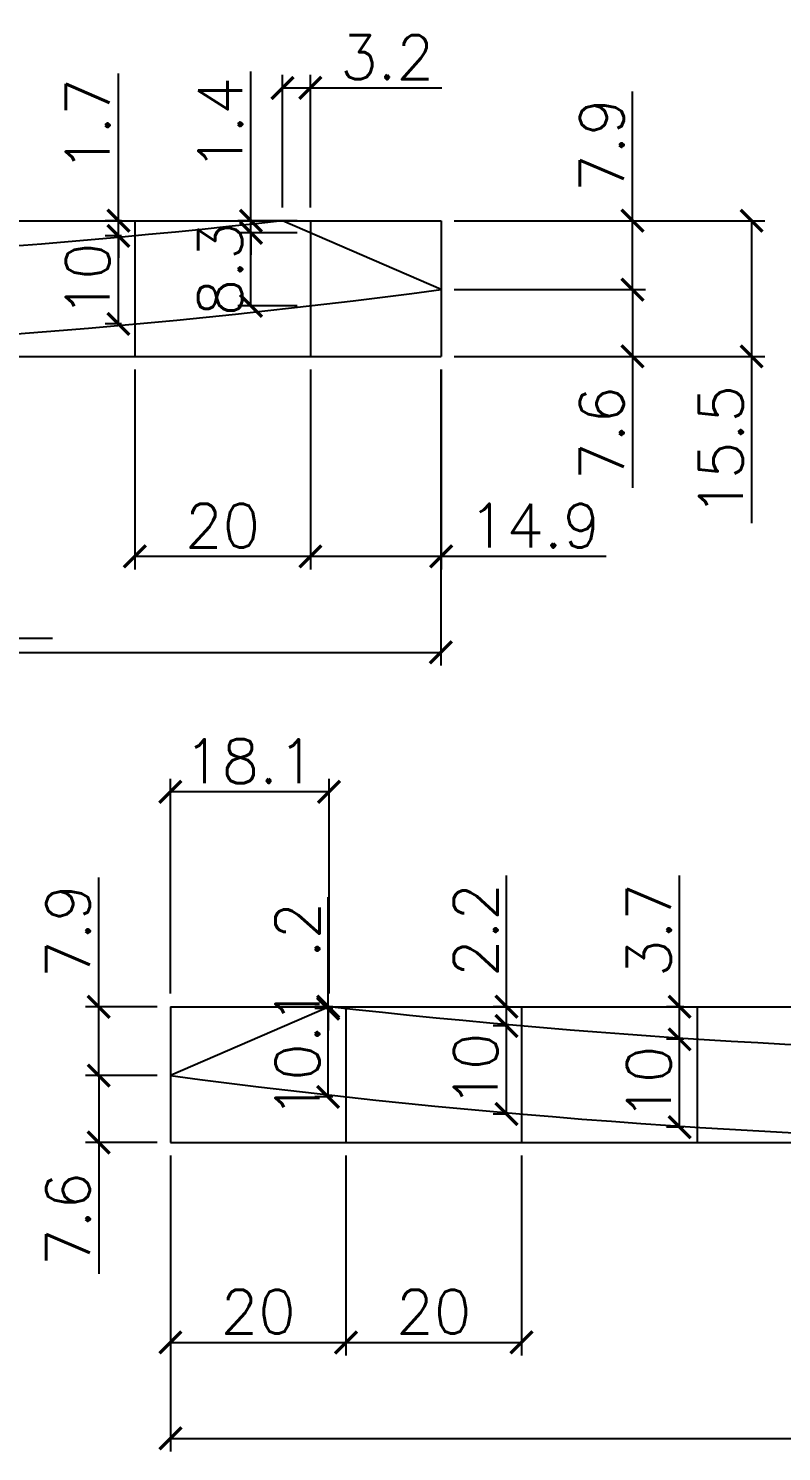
# Model space of a CAD drawing. Extents: x 3309 to 9563, y -2522 to 14608.
# Drawn here: x 4215.7 to 4387.3, y 5939 to 6263.5 of the extents above; entities that cross this region are included whole.
import ezdxf

# ---------------------------------------------------------------- set-up
doc = ezdxf.new("R2010")
doc.units = 0
doc.header["$PDMODE"] = 35
doc.header["$PDSIZE"] = -10
doc.layers.add('COTA', color=241, linetype='Continuous')
doc.styles.add('COTA TECNICA', font='techl___.ttf', dxfattribs={"height": 10})
doc.styles.add('Romans', font='romans.shx')
doc.dimstyles.new('Cota Seção (2x)', dxfattribs={"dimtxt": 10, "dimasz": 5, "dimexe": 3, "dimexo": 3, "dimgap": 2, "dimtad": 3, "dimdec": 1, "dimlfac": 0.5, "dimzin": 12, "dimdsep": 46, "dimtxsty": 'Romans', "dimblk": 'ARCHTICK', "dimcen": 0, "dimclrd": 4, "dimclre": 4, "dimclrt": 1, "dimadec": 1, "dimazin": 3, "dimtfac": 1, "dimtdec": 1, "dimtmove": 0, "dimatfit": 3, "dimldrblk": 'OBLIQUE', "dimfxl": 1, "dimtolj": 1, "dimtzin": 12, "dimarcsym": 0})
doc.dimstyles.new('PAINEL', dxfattribs={"dimtxt": 10, "dimasz": 3, "dimexe": 3, "dimexo": 3, "dimgap": 3, "dimtad": 1, "dimdec": 1, "dimzin": 12, "dimdsep": 46, "dimtxsty": 'COTA TECNICA', "dimblk1": 'OBLIQUE', "dimblk2": 'OBLIQUE', "dimsah": 1, "dimcen": 0.9, "dimclrd": 4, "dimclre": 4, "dimclrt": 240, "dimadec": 1, "dimazin": 3, "dimtfac": 1, "dimtdec": 1, "dimtmove": 0, "dimatfit": 3, "dimfxl": 1, "dimtolj": 1, "dimtzin": 12, "dimarcsym": 0})

# ---------------------------------------------------------------- blocks, each defined once
blk = doc.blocks.new('_ArchTick')
at = {"color": 0, "linetype": 'ByBlock', "const_width": 0.15}
blk.add_lwpolyline([(-0.5, -0.5), (0.5, 0.5)], dxfattribs=at)
blk = doc.blocks.new('*D3242')
at = {"layer": 'COTA', "color": 4, "lineweight": -2, "transparency": 16777216}
for p, q in [((3879.93, 6185.71), (3879.93, 6118.23)), ((4309.65, 6185.71), (4309.65, 6118.23)), ((3879.93, 6121.23), (4309.65, 6121.23))]:
    blk.add_line(p, q, dxfattribs=at)
at = {"layer": 'Defpoints', "color": 0, "transparency": 16777216}
for p in [(3879.93, 6188.71), (4309.65, 6188.71), (4309.65, 6121.23)]:
    blk.add_point(p, dxfattribs=at)
at = {"layer": 'COTA', "color": 4, "lineweight": -2, "transparency": 16777216, "xscale": 5, "yscale": 5, "zscale": 5, "rotation": 180}
blk.add_blockref('_ArchTick', (3879.93, 6121.23), dxfattribs=at)
at = {"layer": 'COTA', "color": 4, "lineweight": -2, "transparency": 16777216, "xscale": 5, "yscale": 5, "zscale": 5}
blk.add_blockref('_ArchTick', (4309.65, 6121.23), dxfattribs=at)
at = {"layer": 'COTA', "color": 1, "transparency": 16777216, "insert": (4094.79, 6128.23), "char_height": 10, "attachment_point": 5, "style": 'Romans'}
blk.add_mtext('\\A1;214.9', dxfattribs=at)
blk = doc.blocks.new('_Oblique')
at = {"color": 0, "linetype": 'ByBlock', "lineweight": -2}
blk.add_line((-0.5, -0.5), (0.5, 0.5), dxfattribs=at)
blk = doc.blocks.new('*D3245')
at = {"layer": 'COTA', "color": 4, "lineweight": -2, "transparency": 16777216}
for p, q in [((4239.93, 6185.71), (4239.93, 6140.12)), ((4279.93, 6185.71), (4279.93, 6140.12)), ((4239.93, 6143.12), (4279.93, 6143.12))]:
    blk.add_line(p, q, dxfattribs=at)
at = {"layer": 'Defpoints', "color": 0, "transparency": 16777216}
for p in [(4239.93, 6188.71), (4279.93, 6188.71), (4279.93, 6143.12)]:
    blk.add_point(p, dxfattribs=at)
at = {"layer": 'COTA', "color": 4, "lineweight": -2, "transparency": 16777216, "xscale": 5, "yscale": 5, "zscale": 5, "rotation": 180}
blk.add_blockref('_ArchTick', (4239.93, 6143.12), dxfattribs=at)
at = {"layer": 'COTA', "color": 4, "lineweight": -2, "transparency": 16777216, "xscale": 5, "yscale": 5, "zscale": 5}
blk.add_blockref('_ArchTick', (4279.93, 6143.12), dxfattribs=at)
at = {"layer": 'COTA', "color": 1, "transparency": 16777216, "insert": (4259.93, 6150.12), "char_height": 10, "attachment_point": 5, "style": 'Romans'}
blk.add_mtext('\\A1;20', dxfattribs=at)
blk = doc.blocks.new('*D3246')
at = {"layer": 'COTA', "color": 4, "lineweight": -2, "transparency": 16777216}
for p, q in [((4279.93, 6185.71), (4279.93, 6140.12)), ((4309.73, 6185.71), (4309.73, 6140.12)), ((4279.93, 6143.12), (4309.73, 6143.12)), ((4309.73, 6143.12), (4347.3, 6143.12))]:
    blk.add_line(p, q, dxfattribs=at)
at = {"layer": 'Defpoints', "color": 0, "transparency": 16777216}
for p in [(4279.93, 6188.71), (4309.73, 6188.71), (4309.73, 6143.12)]:
    blk.add_point(p, dxfattribs=at)
at = {"layer": 'COTA', "color": 4, "lineweight": -2, "transparency": 16777216, "xscale": 5, "yscale": 5, "zscale": 5, "rotation": 180}
blk.add_blockref('_ArchTick', (4279.93, 6143.12), dxfattribs=at)
at = {"layer": 'COTA', "color": 4, "lineweight": -2, "transparency": 16777216, "xscale": 5, "yscale": 5, "zscale": 5}
blk.add_blockref('_ArchTick', (4309.73, 6143.12), dxfattribs=at)
at = {"layer": 'COTA', "color": 1, "transparency": 16777216, "insert": (4331.01, 6150.12), "char_height": 10, "attachment_point": 5, "style": 'Romans'}
blk.add_mtext('\\A1;14.9', dxfattribs=at)
blk = doc.blocks.new('*D3266')
at = {"layer": 'COTA', "color": 4, "lineweight": -2, "transparency": 16777216}
for p, q in [((4236.93, 6216.17), (4233.19, 6216.17)), ((4236.19, 6196.09), (4236.19, 6216.17)), ((4236.93, 6196.09), (4233.19, 6196.09))]:
    blk.add_line(p, q, dxfattribs=at)
at = {"layer": 'Defpoints', "color": 0, "transparency": 16777216}
for p in [(4236.19, 6216.17), (4239.93, 6216.17), (4239.93, 6196.09)]:
    blk.add_point(p, dxfattribs=at)
at = {"layer": 'COTA', "color": 4, "lineweight": -2, "transparency": 16777216, "xscale": 5, "yscale": 5, "zscale": 5}
for p, rotation in [((4236.19, 6216.17), 90), ((4236.19, 6196.09), 270)]:
    blk.add_blockref('_ArchTick', p, dxfattribs=dict(at, rotation=rotation))
at = {"layer": 'COTA', "color": 1, "transparency": 16777216, "insert": (4229.19, 6206.13), "char_height": 10, "attachment_point": 5, "rotation": 90, "style": 'Romans'}
blk.add_mtext('\\A1;10', dxfattribs=at)
blk = doc.blocks.new('*D3267')
at = {"layer": 'COTA', "color": 4, "lineweight": -2, "transparency": 16777216}
for p, q in [((4236.19, 6219.64), (4236.19, 6253.17)), ((4236.93, 6219.64), (4233.19, 6219.64)), ((4236.19, 6216.17), (4236.19, 6219.64)), ((4236.93, 6216.17), (4233.19, 6216.17)), ((4236.19, 6216.17), (4236.19, 6211.17))]:
    blk.add_line(p, q, dxfattribs=at)
at = {"layer": 'Defpoints', "color": 0, "transparency": 16777216}
for p in [(4236.19, 6219.64), (4239.93, 6219.64), (4239.93, 6216.17)]:
    blk.add_point(p, dxfattribs=at)
at = {"layer": 'COTA', "color": 4, "lineweight": -2, "transparency": 16777216, "xscale": 5, "yscale": 5, "zscale": 5}
for p, rotation in [((4236.19, 6219.64), 270), ((4236.19, 6216.17), 90)]:
    blk.add_blockref('_ArchTick', p, dxfattribs=dict(at, rotation=rotation))
at = {"layer": 'COTA', "color": 1, "transparency": 16777216, "insert": (4229.19, 6241.4), "char_height": 10, "attachment_point": 5, "rotation": 90, "style": 'Romans'}
blk.add_mtext('\\A1;1.7', dxfattribs=at)
blk = doc.blocks.new('*D3268')
at = {"layer": 'COTA', "color": 4, "lineweight": -2, "transparency": 16777216}
for p, q in [((4276.93, 6216.88), (4263.4, 6216.88)), ((4266.4, 6200.24), (4266.4, 6216.88)), ((4276.93, 6200.24), (4263.4, 6200.24))]:
    blk.add_line(p, q, dxfattribs=at)
at = {"layer": 'Defpoints', "color": 0, "transparency": 16777216}
for p in [(4266.4, 6216.88), (4279.93, 6216.88), (4279.93, 6200.24)]:
    blk.add_point(p, dxfattribs=at)
at = {"layer": 'COTA', "color": 4, "lineweight": -2, "transparency": 16777216, "xscale": 5, "yscale": 5, "zscale": 5}
for p, rotation in [((4266.4, 6216.88), 90), ((4266.4, 6200.24), 270)]:
    blk.add_blockref('_ArchTick', p, dxfattribs=dict(at, rotation=rotation))
at = {"layer": 'COTA', "color": 1, "transparency": 16777216, "insert": (4259.4, 6208.56), "char_height": 10, "attachment_point": 5, "rotation": 90, "style": 'Romans'}
blk.add_mtext('\\A1;8.3', dxfattribs=at)
blk = doc.blocks.new('*D3269')
at = {"layer": 'COTA', "color": 4, "lineweight": -2, "transparency": 16777216}
for p, q in [((4273.58, 6222.64), (4273.58, 6252.91)), ((4279.93, 6222.64), (4279.93, 6252.91)), ((4273.58, 6249.91), (4279.93, 6249.91)), ((4279.93, 6249.91), (4309.88, 6249.91))]:
    blk.add_line(p, q, dxfattribs=at)
at = {"layer": 'Defpoints', "color": 0, "transparency": 16777216}
for p in [(4279.93, 6249.91), (4273.58, 6219.64), (4279.93, 6219.64)]:
    blk.add_point(p, dxfattribs=at)
at = {"layer": 'COTA', "color": 4, "lineweight": -2, "transparency": 16777216, "xscale": 5, "yscale": 5, "zscale": 5, "rotation": 180}
blk.add_blockref('_ArchTick', (4273.58, 6249.91), dxfattribs=at)
at = {"layer": 'COTA', "color": 4, "lineweight": -2, "transparency": 16777216, "xscale": 5, "yscale": 5, "zscale": 5}
blk.add_blockref('_ArchTick', (4279.93, 6249.91), dxfattribs=at)
at = {"layer": 'COTA', "color": 1, "transparency": 16777216, "insert": (4297.41, 6256.91), "char_height": 10, "attachment_point": 5, "style": 'Romans'}
blk.add_mtext('\\A1;3.2', dxfattribs=at)
blk = doc.blocks.new('*D3270')
at = {"layer": 'COTA', "color": 4, "lineweight": -2, "transparency": 16777216}
for p, q in [((4266.4, 6219.64), (4266.4, 6253.64)), ((4276.93, 6219.64), (4263.4, 6219.64)), ((4276.93, 6216.88), (4263.4, 6216.88)), ((4266.4, 6216.88), (4266.4, 6219.64)), ((4266.4, 6216.88), (4266.4, 6211.88))]:
    blk.add_line(p, q, dxfattribs=at)
at = {"layer": 'Defpoints', "color": 0, "transparency": 16777216}
for p in [(4266.4, 6219.64), (4279.93, 6219.64), (4279.93, 6216.88)]:
    blk.add_point(p, dxfattribs=at)
at = {"layer": 'COTA', "color": 4, "lineweight": -2, "transparency": 16777216, "xscale": 5, "yscale": 5, "zscale": 5}
for p, rotation in [((4266.4, 6219.64), 270), ((4266.4, 6216.88), 90)]:
    blk.add_blockref('_ArchTick', p, dxfattribs=dict(at, rotation=rotation))
at = {"layer": 'COTA', "color": 1, "transparency": 16777216, "insert": (4259.4, 6241.64), "char_height": 10, "attachment_point": 5, "rotation": 90, "style": 'Romans'}
blk.add_mtext('\\A1;1.4', dxfattribs=at)
blk = doc.blocks.new('*D3271')
at = {"layer": 'COTA', "color": 4, "lineweight": -2, "transparency": 16777216}
for p, q in [((4312.73, 6203.93), (4356.33, 6203.93)), ((4353.33, 6203.93), (4353.33, 6188.71)), ((4312.73, 6188.71), (4356.33, 6188.71)), ((4353.33, 6188.71), (4353.33, 6158.76))]:
    blk.add_line(p, q, dxfattribs=at)
at = {"layer": 'Defpoints', "color": 0, "transparency": 16777216}
for p in [(4309.73, 6203.93), (4309.73, 6188.71), (4353.33, 6188.71)]:
    blk.add_point(p, dxfattribs=at)
at = {"layer": 'COTA', "color": 4, "lineweight": -2, "transparency": 16777216, "xscale": 5, "yscale": 5, "zscale": 5}
for p, rotation in [((4353.33, 6203.93), 90), ((4353.33, 6188.71), 270)]:
    blk.add_blockref('_ArchTick', p, dxfattribs=dict(at, rotation=rotation))
at = {"layer": 'COTA', "color": 1, "transparency": 16777216, "insert": (4346.33, 6171.23), "char_height": 10, "attachment_point": 5, "rotation": 90, "style": 'Romans'}
blk.add_mtext('\\A1;7.6', dxfattribs=at)
blk = doc.blocks.new('*D3272')
at = {"layer": 'COTA', "color": 4, "lineweight": -2, "transparency": 16777216}
for p, q in [((4353.33, 6219.64), (4353.33, 6249.12)), ((4312.73, 6219.64), (4356.33, 6219.64)), ((4353.33, 6203.93), (4353.33, 6219.64)), ((4312.73, 6203.93), (4356.33, 6203.93))]:
    blk.add_line(p, q, dxfattribs=at)
at = {"layer": 'Defpoints', "color": 0, "transparency": 16777216}
for p in [(4309.73, 6219.64), (4353.33, 6219.64), (4309.73, 6203.93)]:
    blk.add_point(p, dxfattribs=at)
at = {"layer": 'COTA', "color": 4, "lineweight": -2, "transparency": 16777216, "xscale": 5, "yscale": 5, "zscale": 5}
for p, rotation in [((4353.33, 6219.64), 90), ((4353.33, 6203.93), 270)]:
    blk.add_blockref('_ArchTick', p, dxfattribs=dict(at, rotation=rotation))
at = {"layer": 'COTA', "color": 1, "transparency": 16777216, "insert": (4346.33, 6236.88), "char_height": 10, "attachment_point": 5, "rotation": 90, "style": 'Romans'}
blk.add_mtext('\\A1;7.9', dxfattribs=at)
blk = doc.blocks.new('*D3273')
at = {"layer": 'COTA', "color": 4, "lineweight": -2, "transparency": 16777216}
for p, q in [((4312.73, 6219.64), (4383.48, 6219.64)), ((4380.48, 6219.64), (4380.48, 6188.71)), ((4312.73, 6188.71), (4383.48, 6188.71)), ((4380.48, 6188.71), (4380.48, 6150.66))]:
    blk.add_line(p, q, dxfattribs=at)
at = {"layer": 'Defpoints', "color": 0, "transparency": 16777216}
for p in [(4309.73, 6219.64), (4309.73, 6188.71), (4380.48, 6188.71)]:
    blk.add_point(p, dxfattribs=at)
at = {"layer": 'COTA', "color": 4, "lineweight": -2, "transparency": 16777216, "xscale": 5, "yscale": 5, "zscale": 5}
for p, rotation in [((4380.48, 6219.64), 90), ((4380.48, 6188.71), 270)]:
    blk.add_blockref('_ArchTick', p, dxfattribs=dict(at, rotation=rotation))
at = {"layer": 'COTA', "color": 1, "transparency": 16777216, "insert": (4373.48, 6167.18), "char_height": 10, "attachment_point": 5, "rotation": 90, "style": 'Romans'}
blk.add_mtext('\\A1;15.5', dxfattribs=at)
blk = doc.blocks.new('*D3342')
at = {"layer": 'COTA', "color": 4, "lineweight": -2, "transparency": 16777216}
for p, q in [((4248.05, 6006.5), (4248.05, 5939.02)), ((4677.85, 6006.5), (4677.85, 5939.02)), ((4248.05, 5942.02), (4677.85, 5942.02))]:
    blk.add_line(p, q, dxfattribs=at)
at = {"layer": 'Defpoints', "color": 0, "transparency": 16777216}
for p in [(4248.05, 6009.5), (4677.85, 6009.5), (4677.85, 5942.02)]:
    blk.add_point(p, dxfattribs=at)
at = {"layer": 'COTA', "color": 4, "lineweight": -2, "transparency": 16777216, "xscale": 5, "yscale": 5, "zscale": 5, "rotation": 180}
blk.add_blockref('_ArchTick', (4248.05, 5942.02), dxfattribs=at)
at = {"layer": 'COTA', "color": 4, "lineweight": -2, "transparency": 16777216, "xscale": 5, "yscale": 5, "zscale": 5}
blk.add_blockref('_ArchTick', (4677.85, 5942.02), dxfattribs=at)
at = {"layer": 'COTA', "color": 1, "transparency": 16777216, "insert": (4462.95, 5949.02), "char_height": 10, "attachment_point": 5, "style": 'Romans'}
blk.add_mtext('\\A1;214.9', dxfattribs=at)
blk = doc.blocks.new('*D3343')
at = {"layer": 'COTA', "color": 4, "lineweight": -2, "transparency": 16777216}
for p, q in [((4248.05, 6006.5), (4248.05, 5960.9)), ((4288.05, 6006.5), (4288.05, 5960.9)), ((4248.05, 5963.9), (4288.05, 5963.9))]:
    blk.add_line(p, q, dxfattribs=at)
at = {"layer": 'Defpoints', "color": 0, "transparency": 16777216}
for p in [(4248.05, 6009.5), (4288.05, 6009.5), (4288.05, 5963.9)]:
    blk.add_point(p, dxfattribs=at)
at = {"layer": 'COTA', "color": 4, "lineweight": -2, "transparency": 16777216, "xscale": 5, "yscale": 5, "zscale": 5, "rotation": 180}
blk.add_blockref('_ArchTick', (4248.05, 5963.9), dxfattribs=at)
at = {"layer": 'COTA', "color": 4, "lineweight": -2, "transparency": 16777216, "xscale": 5, "yscale": 5, "zscale": 5}
blk.add_blockref('_ArchTick', (4288.05, 5963.9), dxfattribs=at)
at = {"layer": 'COTA', "color": 1, "transparency": 16777216, "insert": (4268.05, 5970.9), "char_height": 10, "attachment_point": 5, "style": 'Romans'}
blk.add_mtext('\\A1;20', dxfattribs=at)
blk = doc.blocks.new('*D3344')
at = {"layer": 'COTA', "color": 4, "lineweight": -2, "transparency": 16777216}
for p, q in [((4288.05, 6006.5), (4288.05, 5960.9)), ((4328.05, 6006.5), (4328.05, 5960.9)), ((4288.05, 5963.9), (4328.05, 5963.9))]:
    blk.add_line(p, q, dxfattribs=at)
at = {"layer": 'Defpoints', "color": 0, "transparency": 16777216}
for p in [(4288.05, 6009.5), (4328.05, 6009.5), (4328.05, 5963.9)]:
    blk.add_point(p, dxfattribs=at)
at = {"layer": 'COTA', "color": 4, "lineweight": -2, "transparency": 16777216, "xscale": 5, "yscale": 5, "zscale": 5, "rotation": 180}
blk.add_blockref('_ArchTick', (4288.05, 5963.9), dxfattribs=at)
at = {"layer": 'COTA', "color": 4, "lineweight": -2, "transparency": 16777216, "xscale": 5, "yscale": 5, "zscale": 5}
blk.add_blockref('_ArchTick', (4328.05, 5963.9), dxfattribs=at)
at = {"layer": 'COTA', "color": 1, "transparency": 16777216, "insert": (4308.05, 5970.9), "char_height": 10, "attachment_point": 5, "style": 'Romans'}
blk.add_mtext('\\A1;20', dxfattribs=at)
blk = doc.blocks.new('*D3347')
at = {"layer": 'COTA', "color": 4, "lineweight": -2, "transparency": 16777216}
for p, q in [((4245.05, 6024.72), (4228.7, 6024.72)), ((4231.7, 6024.72), (4231.7, 6009.5)), ((4245.05, 6009.5), (4228.7, 6009.5)), ((4231.7, 6009.5), (4231.7, 5979.54))]:
    blk.add_line(p, q, dxfattribs=at)
at = {"layer": 'Defpoints', "color": 0, "transparency": 16777216}
for p in [(4248.05, 6024.72), (4231.7, 6009.5), (4248.05, 6009.5)]:
    blk.add_point(p, dxfattribs=at)
at = {"layer": 'COTA', "color": 4, "lineweight": -2, "transparency": 16777216, "xscale": 5, "yscale": 5, "zscale": 5}
for p, rotation in [((4231.7, 6024.72), 90), ((4231.7, 6009.5), 270)]:
    blk.add_blockref('_ArchTick', p, dxfattribs=dict(at, rotation=rotation))
at = {"layer": 'COTA', "color": 1, "transparency": 16777216, "insert": (4224.7, 5992.02), "char_height": 10, "attachment_point": 5, "rotation": 90, "style": 'Romans'}
blk.add_mtext('\\A1;7.6', dxfattribs=at)
blk = doc.blocks.new('*D3348')
at = {"layer": 'COTA', "color": 4, "lineweight": -2, "transparency": 16777216}
for p, q in [((4231.7, 6040.43), (4231.7, 6069.91)), ((4245.05, 6040.43), (4228.7, 6040.43)), ((4231.7, 6024.72), (4231.7, 6040.43)), ((4245.05, 6024.72), (4228.7, 6024.72))]:
    blk.add_line(p, q, dxfattribs=at)
at = {"layer": 'Defpoints', "color": 0, "transparency": 16777216}
for p in [(4231.7, 6040.43), (4248.05, 6040.43), (4248.05, 6024.72)]:
    blk.add_point(p, dxfattribs=at)
at = {"layer": 'COTA', "color": 4, "lineweight": -2, "transparency": 16777216, "xscale": 5, "yscale": 5, "zscale": 5}
for p, rotation in [((4231.7, 6040.43), 90), ((4231.7, 6024.72), 270)]:
    blk.add_blockref('_ArchTick', p, dxfattribs=dict(at, rotation=rotation))
at = {"layer": 'COTA', "color": 1, "transparency": 16777216, "insert": (4224.7, 6057.67), "char_height": 10, "attachment_point": 5, "rotation": 90, "style": 'Romans'}
blk.add_mtext('\\A1;7.9', dxfattribs=at)
blk = doc.blocks.new('*D3349')
at = {"layer": 'COTA', "color": 4, "lineweight": -2, "transparency": 16777216}
for p, q in [((4248.05, 6043.43), (4248.05, 6092.42)), ((4284.2, 6043.43), (4284.2, 6092.42)), ((4284.2, 6089.42), (4248.05, 6089.42))]:
    blk.add_line(p, q, dxfattribs=at)
at = {"layer": 'Defpoints', "color": 0, "transparency": 16777216}
for p in [(4248.05, 6089.42), (4248.05, 6040.43), (4284.2, 6040.43)]:
    blk.add_point(p, dxfattribs=at)
at = {"layer": 'COTA', "color": 4, "lineweight": -2, "transparency": 16777216, "xscale": 5, "yscale": 5, "zscale": 5, "rotation": 180}
blk.add_blockref('_ArchTick', (4248.05, 6089.42), dxfattribs=at)
at = {"layer": 'COTA', "color": 4, "lineweight": -2, "transparency": 16777216, "xscale": 5, "yscale": 5, "zscale": 5}
blk.add_blockref('_ArchTick', (4284.2, 6089.42), dxfattribs=at)
at = {"layer": 'COTA', "color": 1, "transparency": 16777216, "insert": (4266.13, 6096.42), "char_height": 10, "attachment_point": 5, "style": 'Romans'}
blk.add_mtext('\\A1;18.1', dxfattribs=at)
blk = doc.blocks.new('*D3350')
at = {"layer": 'COTA', "color": 4, "lineweight": -2, "transparency": 16777216}
for p, q in [((4285.05, 6040), (4280.98, 6040)), ((4283.98, 6019.88), (4283.98, 6040)), ((4285.05, 6019.88), (4280.98, 6019.88))]:
    blk.add_line(p, q, dxfattribs=at)
at = {"layer": 'Defpoints', "color": 0, "transparency": 16777216}
for p in [(4283.98, 6040), (4288.05, 6040), (4288.05, 6019.88)]:
    blk.add_point(p, dxfattribs=at)
at = {"layer": 'COTA', "color": 4, "lineweight": -2, "transparency": 16777216, "xscale": 5, "yscale": 5, "zscale": 5}
for p, rotation in [((4283.98, 6040), 90), ((4283.98, 6019.88), 270)]:
    blk.add_blockref('_ArchTick', p, dxfattribs=dict(at, rotation=rotation))
at = {"layer": 'COTA', "color": 1, "transparency": 16777216, "insert": (4276.98, 6029.94), "char_height": 10, "attachment_point": 5, "rotation": 90, "style": 'Romans'}
blk.add_mtext('\\A1;10.1', dxfattribs=at)
blk = doc.blocks.new('*D3351')
at = {"layer": 'COTA', "color": 4, "lineweight": -2, "transparency": 16777216}
for p, q in [((4283.98, 6040.43), (4283.98, 6065.38)), ((4285.05, 6040.43), (4280.98, 6040.43)), ((4285.05, 6040), (4280.98, 6040)), ((4283.98, 6040), (4283.98, 6040.43)), ((4283.98, 6040), (4283.98, 6035))]:
    blk.add_line(p, q, dxfattribs=at)
at = {"layer": 'Defpoints', "color": 0, "transparency": 16777216}
for p in [(4283.98, 6040.43), (4288.05, 6040.43), (4288.05, 6040)]:
    blk.add_point(p, dxfattribs=at)
at = {"layer": 'COTA', "color": 4, "lineweight": -2, "transparency": 16777216, "xscale": 5, "yscale": 5, "zscale": 5}
for p, rotation in [((4283.98, 6040.43), 270), ((4283.98, 6040), 90)]:
    blk.add_blockref('_ArchTick', p, dxfattribs=dict(at, rotation=rotation))
at = {"layer": 'COTA', "color": 1, "transparency": 16777216, "insert": (4276.98, 6057.91), "char_height": 10, "attachment_point": 5, "rotation": 90, "style": 'Romans'}
blk.add_mtext('\\A1;.2', dxfattribs=at)
blk = doc.blocks.new('*D3352')
at = {"layer": 'COTA', "color": 4, "lineweight": -2, "transparency": 16777216}
for p, q in [((4325.05, 6036.04), (4321.61, 6036.04)), ((4324.61, 6015.96), (4324.61, 6036.04)), ((4325.05, 6015.96), (4321.61, 6015.96))]:
    blk.add_line(p, q, dxfattribs=at)
at = {"layer": 'Defpoints', "color": 0, "transparency": 16777216}
for p in [(4324.61, 6036.04), (4328.05, 6036.04), (4328.05, 6015.96)]:
    blk.add_point(p, dxfattribs=at)
at = {"layer": 'COTA', "color": 4, "lineweight": -2, "transparency": 16777216, "xscale": 5, "yscale": 5, "zscale": 5}
for p, rotation in [((4324.61, 6036.04), 90), ((4324.61, 6015.96), 270)]:
    blk.add_blockref('_ArchTick', p, dxfattribs=dict(at, rotation=rotation))
at = {"layer": 'COTA', "color": 1, "transparency": 16777216, "insert": (4317.61, 6026), "char_height": 10, "attachment_point": 5, "rotation": 90, "style": 'Romans'}
blk.add_mtext('\\A1;10', dxfattribs=at)
blk = doc.blocks.new('*D3353')
at = {"layer": 'COTA', "color": 4, "lineweight": -2, "transparency": 16777216}
for p, q in [((4324.61, 6040.43), (4324.61, 6070.38)), ((4325.05, 6040.43), (4321.61, 6040.43)), ((4324.61, 6036.04), (4324.61, 6040.43)), ((4325.05, 6036.04), (4321.61, 6036.04))]:
    blk.add_line(p, q, dxfattribs=at)
at = {"layer": 'Defpoints', "color": 0, "transparency": 16777216}
for p in [(4324.61, 6040.43), (4328.05, 6040.43), (4328.05, 6036.04)]:
    blk.add_point(p, dxfattribs=at)
at = {"layer": 'COTA', "color": 4, "lineweight": -2, "transparency": 16777216, "xscale": 5, "yscale": 5, "zscale": 5}
for p, rotation in [((4324.61, 6040.43), 90), ((4324.61, 6036.04), 270)]:
    blk.add_blockref('_ArchTick', p, dxfattribs=dict(at, rotation=rotation))
at = {"layer": 'COTA', "color": 1, "transparency": 16777216, "insert": (4317.61, 6057.91), "char_height": 10, "attachment_point": 5, "rotation": 90, "style": 'Romans'}
blk.add_mtext('\\A1;2.2', dxfattribs=at)
blk = doc.blocks.new('*D3354')
at = {"layer": 'COTA', "color": 4, "lineweight": -2, "transparency": 16777216}
for p, q in [((4365.05, 6033), (4361.08, 6033)), ((4364.08, 6012.96), (4364.08, 6033)), ((4365.05, 6012.96), (4361.08, 6012.96))]:
    blk.add_line(p, q, dxfattribs=at)
at = {"layer": 'Defpoints', "color": 0, "transparency": 16777216}
for p in [(4364.08, 6033), (4368.05, 6033), (4368.05, 6012.96)]:
    blk.add_point(p, dxfattribs=at)
at = {"layer": 'COTA', "color": 4, "lineweight": -2, "transparency": 16777216, "xscale": 5, "yscale": 5, "zscale": 5}
for p, rotation in [((4364.08, 6033), 90), ((4364.08, 6012.96), 270)]:
    blk.add_blockref('_ArchTick', p, dxfattribs=dict(at, rotation=rotation))
at = {"layer": 'COTA', "color": 1, "transparency": 16777216, "insert": (4357.08, 6022.98), "char_height": 10, "attachment_point": 5, "rotation": 90, "style": 'Romans'}
blk.add_mtext('\\A1;10', dxfattribs=at)
blk = doc.blocks.new('*D3355')
at = {"layer": 'COTA', "color": 4, "lineweight": -2, "transparency": 16777216}
for p, q in [((4364.08, 6040.43), (4364.08, 6070.38)), ((4365.05, 6040.43), (4361.08, 6040.43)), ((4364.08, 6033), (4364.08, 6040.43)), ((4365.05, 6033), (4361.08, 6033))]:
    blk.add_line(p, q, dxfattribs=at)
at = {"layer": 'Defpoints', "color": 0, "transparency": 16777216}
for p in [(4364.08, 6040.43), (4368.05, 6040.43), (4368.05, 6033)]:
    blk.add_point(p, dxfattribs=at)
at = {"layer": 'COTA', "color": 4, "lineweight": -2, "transparency": 16777216, "xscale": 5, "yscale": 5, "zscale": 5}
for p, rotation in [((4364.08, 6040.43), 90), ((4364.08, 6033), 270)]:
    blk.add_blockref('_ArchTick', p, dxfattribs=dict(at, rotation=rotation))
at = {"layer": 'COTA', "color": 1, "transparency": 16777216, "insert": (4357.08, 6057.91), "char_height": 10, "attachment_point": 5, "rotation": 90, "style": 'Romans'}
blk.add_mtext('\\A1;3.7', dxfattribs=at)

msp = doc.modelspace()

# ---------------------------------------------------------------- linework, layer by layer
at = {"linetype": 'Continuous'}
for points in [[(4309.73, 6203.93), (4273.58, 6219.64, -0.056292), (3882.18, 6219.64), (3879.93, 6199.77, 0.061149)], [(4284.2, 6040.43), (4248.05, 6024.72, 0.061149), (4677.85, 6020.56), (4675.6, 6040.43, -0.056292)]]:
    msp.add_lwpolyline(points, format="xyb", close=True, dxfattribs=at)
at = {"layer": 'COTA'}
for p, q in [((3879.93, 6219.64), (4309.73, 6219.64)), ((4239.93, 6219.64), (4239.93, 6188.71)), ((4279.93, 6219.64), (4279.93, 6188.71)), ((4309.73, 6219.64), (4309.73, 6188.71)), ((3879.93, 6188.71), (4309.73, 6188.71)), ((4248.05, 6040.43), (4677.85, 6040.43)), ((4248.05, 6040.43), (4248.05, 6009.5)), ((4288.05, 6040.43), (4288.05, 6009.5)), ((4328.05, 6040.43), (4328.05, 6009.5)), ((4368.05, 6040.43), (4368.05, 6009.5)), ((4248.05, 6009.5), (4677.85, 6009.5))]:
    msp.add_line(p, q, dxfattribs=at)

# ---------------------------------------------------------------- dimensions: what is measured, and where the dimension line sits
for base, p1, p2, picture, middle in [((4279.93, 6249.91), (4273.58, 6219.64), (4279.93, 6219.64), '*D3269', (4297.41, 6256.91)), ((4309.65, 6121.23), (3879.93, 6188.71), (4309.65, 6188.71), '*D3242', (4094.79, 6128.23)), ((4279.93, 6143.12), (4239.93, 6188.71), (4279.93, 6188.71), '*D3245', (4259.93, 6150.12)), ((4309.73, 6143.12), (4279.93, 6188.71), (4309.73, 6188.71), '*D3246', (4331.01, 6150.12)), ((4248.05, 6089.42), (4284.2, 6040.43), (4248.05, 6040.43), '*D3349', (4266.13, 6096.42)), ((4677.85, 5942.02), (4248.05, 6009.5), (4677.85, 6009.5), '*D3342', (4462.95, 5949.02)), ((4288.05, 5963.9), (4248.05, 6009.5), (4288.05, 6009.5), '*D3343', (4268.05, 5970.9)), ((4328.05, 5963.9), (4288.05, 6009.5), (4328.05, 6009.5), '*D3344', (4308.05, 5970.9))]:
    dim = msp.add_linear_dim(base=base, p1=p1, p2=p2, dimstyle='Cota Seção (2x)', dxfattribs=at)
    dim.commit()
    dim.dimension.update_dxf_attribs({"geometry": picture, "text_midpoint": middle})
for base, p1, p2, picture, middle in [((4236.19, 6219.64), (4239.93, 6216.17), (4239.93, 6219.64), '*D3267', (4229.19, 6241.4)), ((4266.4, 6219.64), (4279.93, 6216.88), (4279.93, 6219.64), '*D3270', (4259.4, 6241.64)), ((4353.33, 6219.64), (4309.73, 6203.93), (4309.73, 6219.64), '*D3272', (4346.33, 6236.88)), ((4380.48, 6188.71), (4309.73, 6219.64), (4309.73, 6188.71), '*D3273', (4373.48, 6167.18)), ((4236.19, 6216.17), (4239.93, 6196.09), (4239.93, 6216.17), '*D3266', (4229.19, 6206.13)), ((4353.33, 6188.71), (4309.73, 6203.93), (4309.73, 6188.71), '*D3271', (4346.33, 6171.23)), ((4231.7, 6040.43), (4248.05, 6024.72), (4248.05, 6040.43), '*D3348', (4224.7, 6057.67)), ((4324.61, 6040.43), (4328.05, 6036.04), (4328.05, 6040.43), '*D3353', (4317.61, 6057.91)), ((4364.08, 6040.43), (4368.05, 6033), (4368.05, 6040.43), '*D3355', (4357.08, 6057.91)), ((4283.98, 6040.43), (4288.05, 6040), (4288.05, 6040.43), '*D3351', (4276.98, 6057.91)), ((4324.61, 6036.04), (4328.05, 6015.96), (4328.05, 6036.04), '*D3352', (4317.61, 6026)), ((4364.08, 6033), (4368.05, 6012.96), (4368.05, 6033), '*D3354', (4357.08, 6022.98)), ((4231.7, 6009.5), (4248.05, 6024.72), (4248.05, 6009.5), '*D3347', (4224.7, 5992.02))]:
    dim = msp.add_linear_dim(base=base, p1=p1, p2=p2, angle=90, dimstyle='Cota Seção (2x)', dxfattribs=at)
    dim.commit()
    dim.dimension.update_dxf_attribs({"geometry": picture, "text_midpoint": middle})
for base, p1, p2, picture, middle in [((4266.4, 6216.88), (4279.93, 6200.24), (4279.93, 6216.88), '*D3268', (4266.4, 6208.56)), ((4283.98, 6040), (4288.05, 6019.88), (4288.05, 6040), '*D3350', (4283.98, 6029.94))]:
    dim = msp.add_linear_dim(base=base, p1=p1, p2=p2, angle=90, dimstyle='Cota Seção (2x)', dxfattribs=at)
    dim.commit()
    dim.dimension.update_dxf_attribs({"geometry": picture, "text_midpoint": middle, "dimtype": 160})

# ---------------------------------------------------------------- leaders
at = {"annotation_type": 0, "has_hookline": 1, "hookline_direction": 1, "horizontal_direction": (-1, 0, 0)}
msp.add_leader([(4138.2, 6187.75), (4171.5, 6124.48), (4217.19, 6124.48)], dimstyle='PAINEL', override={"dimasz": 7}, dxfattribs=at)

doc.saveas('drawing.dxf')
